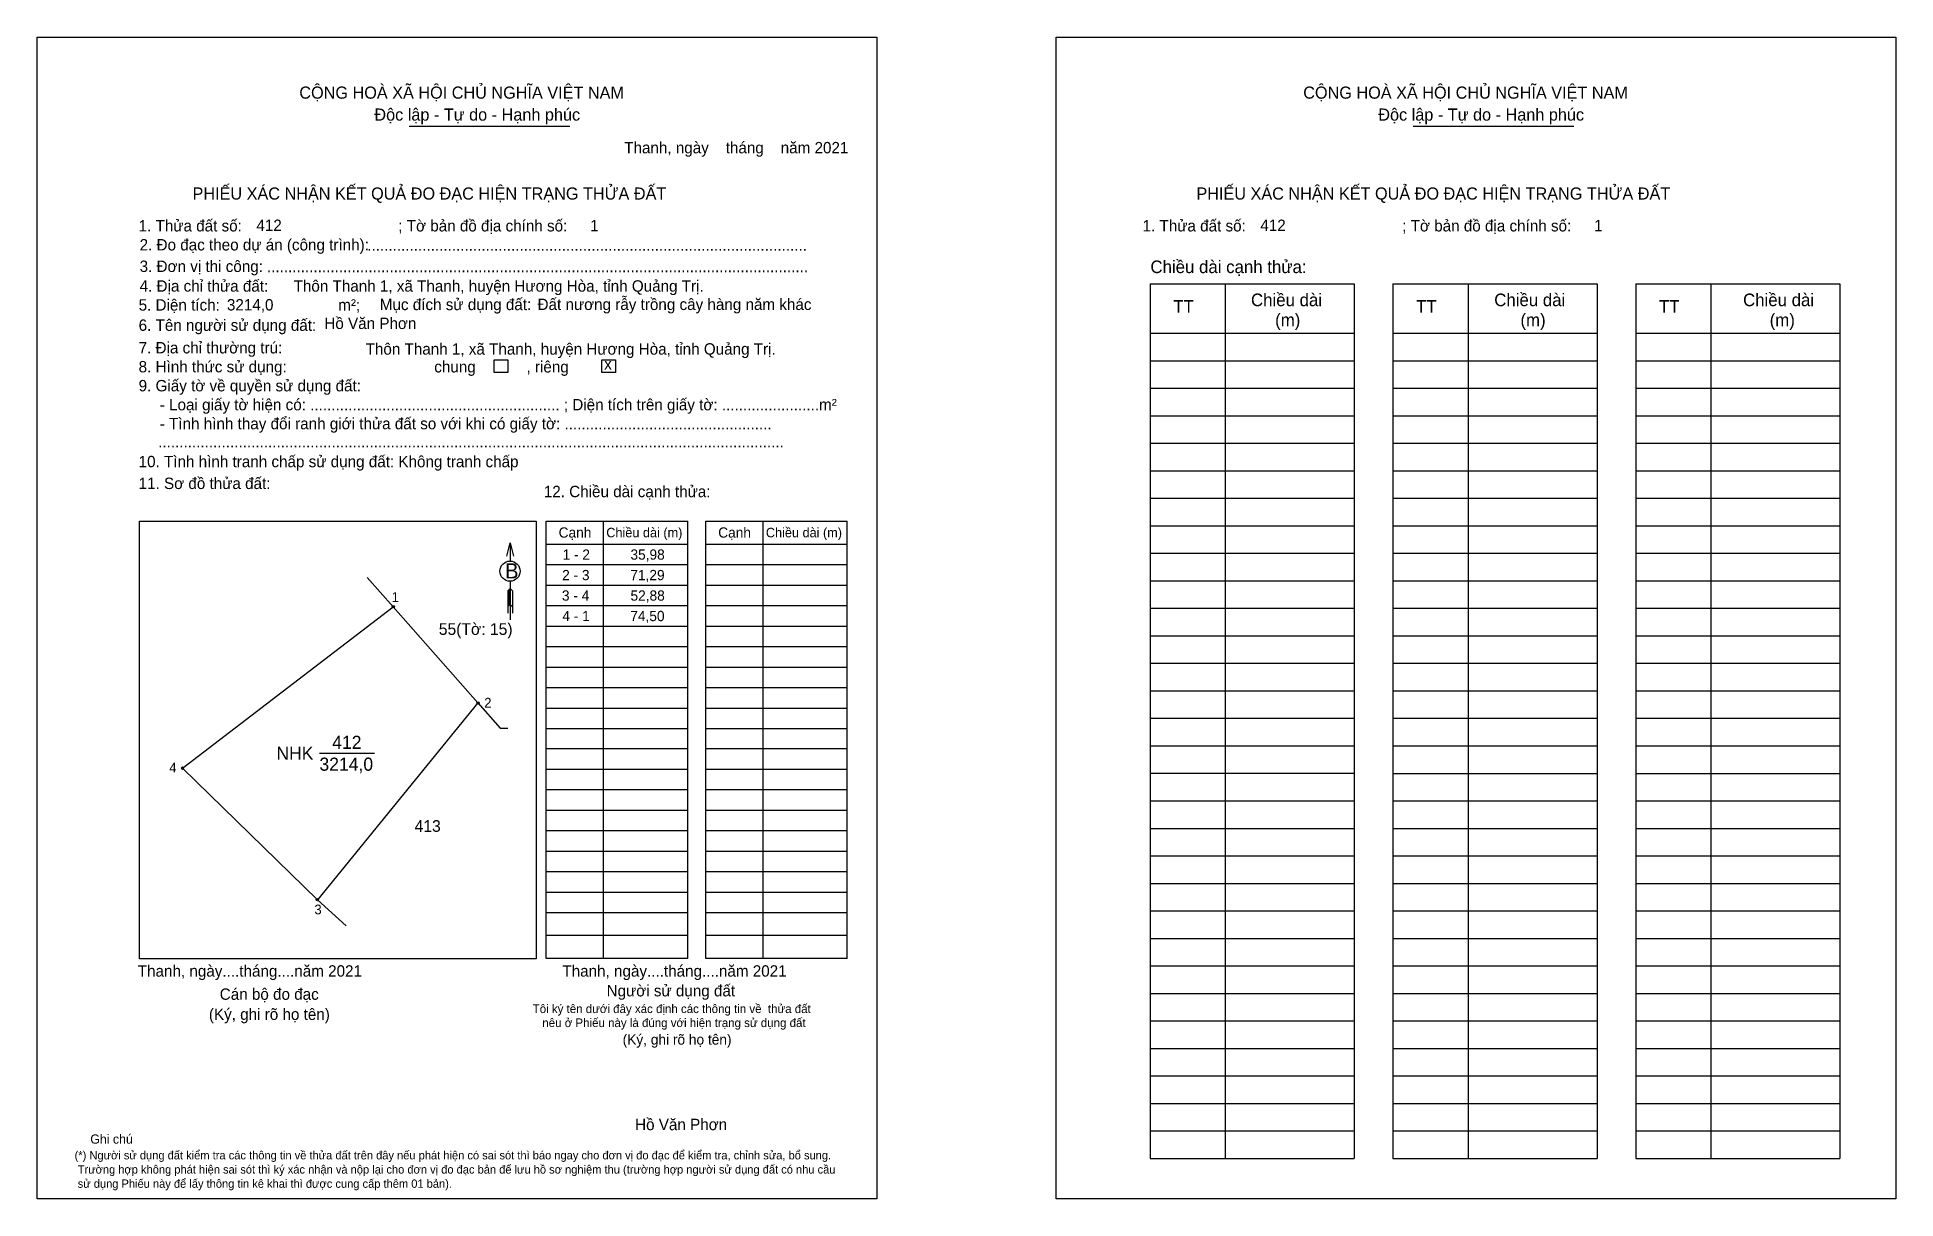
# Model space of a CAD drawing. Extents: x 543804 to 544326, y 1822519 to 1822845.
import ezdxf

# ---------------------------------------------------------------- set-up
doc = ezdxf.new("R2010")
doc.units = 0
for name, color, linetype in [('CanhThua', 7, 'Continuous'), ('kqddKhungInTrang1', 7, 'Continuous'), ('kqddKhungInTrang2', 7, 'Continuous'), ('kqddNoiDung', 7, 'Continuous'), ('kqddTemplate', 7, 'Continuous'), ('MocDinhThua', 7, 'Continuous'), ('NhanDiaChinhThua', 7, 'Continuous'), ('NhanTuCan', 7, 'Continuous'), ('RauThua', 7, 'Continuous'), ('SoHieuDinhThua', 7, 'Continuous')]:
    doc.layers.add(name, color=color, linetype=linetype)

msp = doc.modelspace()

# ---------------------------------------------------------------- linework, layer by layer
at = {"layer": 'CanhThua'}
for p, q in [((543844.59, 1822639.7), (543903.73, 1822685)), ((543903.73, 1822685), (543927.52, 1822658)), ((543927.52, 1822658), (543882.44, 1822602.78)), ((543882.44, 1822602.78), (543844.59, 1822639.7))]:
    msp.add_line(p, q, dxfattribs=at)
at = {"layer": 'kqddKhungInTrang1'}
msp.add_lwpolyline([(543803.8, 1822844.85), (544039.51, 1822844.85), (544039.51, 1822518.84), (543803.8, 1822518.84)], close=True, dxfattribs=at)
at = {"layer": 'kqddKhungInTrang2'}
msp.add_lwpolyline([(544089.79, 1822844.85), (544325.5, 1822844.85), (544325.5, 1822518.84), (544089.79, 1822518.84)], close=True, dxfattribs=at)
at = {"layer": 'kqddTemplate'}
for p, q in [((543908.2, 1822819.9), (543953.35, 1822819.9)), ((544189.99, 1822819.9), (544235.14, 1822819.9)), ((544116.18, 1822775.59), (544173.49, 1822775.59)), ((544116.18, 1822775.59), (544116.18, 1822530.16)), ((544137.27, 1822775.59), (544137.27, 1822530.16)), ((544173.49, 1822775.59), (544173.49, 1822530.16)), ((544184.35, 1822775.59), (544184.35, 1822530.16)), ((544184.35, 1822775.59), (544241.66, 1822775.59)), ((544205.44, 1822775.59), (544205.44, 1822530.16)), ((544241.66, 1822775.59), (544241.66, 1822530.16)), ((544252.52, 1822775.59), (544252.52, 1822530.16)), ((544252.52, 1822775.59), (544309.83, 1822775.59)), ((544273.61, 1822775.59), (544273.61, 1822530.16)), ((544309.83, 1822775.59), (544309.83, 1822530.16)), ((544116.18, 1822761.78), (544173.49, 1822761.78)), ((544184.35, 1822761.77), (544241.66, 1822761.77)), ((544252.52, 1822761.77), (544309.83, 1822761.77)), ((544116.18, 1822754.05), (544173.49, 1822754.05)), ((544184.35, 1822754.05), (544241.66, 1822754.05)), ((544252.52, 1822754.05), (544309.83, 1822754.05)), ((544116.18, 1822746.33), (544173.49, 1822746.33)), ((544184.35, 1822746.33), (544241.66, 1822746.33)), ((544252.52, 1822746.33), (544309.83, 1822746.33)), ((544116.18, 1822738.61), (544173.49, 1822738.61)), ((544184.35, 1822738.61), (544241.66, 1822738.61)), ((544252.52, 1822738.61), (544309.83, 1822738.61)), ((544116.18, 1822730.89), (544173.49, 1822730.89)), ((544184.35, 1822730.89), (544241.66, 1822730.89)), ((544252.52, 1822730.89), (544309.83, 1822730.89)), ((544116.18, 1822723.17), (544173.49, 1822723.17)), ((544184.35, 1822723.17), (544241.66, 1822723.17)), ((544252.52, 1822723.17), (544309.83, 1822723.17)), ((544116.18, 1822715.45), (544173.49, 1822715.45)), ((544184.35, 1822715.45), (544241.66, 1822715.45)), ((544252.52, 1822715.45), (544309.83, 1822715.45)), ((543946.68, 1822708.99), (543986.39, 1822708.99)), ((543946.68, 1822586.31), (543946.68, 1822708.99)), ((543962.65, 1822708.99), (543962.65, 1822586.31)), ((543986.39, 1822586.31), (543986.39, 1822708.99)), ((543991.47, 1822708.99), (544031.18, 1822708.99)), ((543991.47, 1822586.31), (543991.47, 1822708.99)), ((544007.44, 1822708.99), (544007.44, 1822586.31)), ((544031.18, 1822586.31), (544031.18, 1822708.99)), ((543936.56, 1822702.96), (543936.57, 1822697.81)), ((544116.18, 1822707.73), (544173.49, 1822707.73)), ((544184.35, 1822707.73), (544241.66, 1822707.73)), ((544252.52, 1822707.73), (544309.83, 1822707.73)), ((543946.68, 1822702.57), (543986.39, 1822702.57)), ((543991.47, 1822702.57), (544031.18, 1822702.57)), ((544116.18, 1822700.01), (544173.49, 1822700.01)), ((544184.35, 1822700.01), (544241.66, 1822700.01)), ((544252.52, 1822700.01), (544309.83, 1822700.01)), ((543946.68, 1822696.82), (543986.39, 1822696.82)), ((543991.47, 1822696.82), (544031.18, 1822696.82)), ((544116.18, 1822692.29), (544173.49, 1822692.29)), ((544184.35, 1822692.29), (544241.66, 1822692.29)), ((544252.52, 1822692.29), (544309.83, 1822692.29)), ((543936.58, 1822690.08), (543935.92, 1822689.45)), ((543936.58, 1822689.78), (543935.92, 1822689.15)), ((543936.59, 1822689.49), (543935.92, 1822688.86)), ((543935.92, 1822689.45), (543935.92, 1822683.24)), ((543936.59, 1822689.2), (543935.92, 1822688.56)), ((543936.59, 1822688.9), (543935.92, 1822688.27)), ((543936.59, 1822688.61), (543935.92, 1822687.98)), ((543936.59, 1822688.32), (543935.92, 1822687.68)), ((543936.59, 1822688.02), (543935.92, 1822687.39)), ((543936.59, 1822687.73), (543935.92, 1822687.09)), ((543936.59, 1822687.43), (543935.92, 1822686.8)), ((543936.59, 1822687.14), (543935.92, 1822686.51)), ((543936.58, 1822692.16), (543936.6, 1822681.32)), ((543936.58, 1822690.08), (543937.26, 1822689.45)), ((543937.26, 1822689.45), (543937.26, 1822683.24)), ((543946.68, 1822691.07), (543986.39, 1822691.07)), ((543991.47, 1822691.07), (544031.18, 1822691.07)), ((543936.59, 1822686.85), (543935.92, 1822686.21)), ((543936.59, 1822686.55), (543935.92, 1822685.92)), ((543936.59, 1822686.26), (543935.92, 1822685.62)), ((543936.59, 1822685.97), (543935.92, 1822685.33)), ((543936.59, 1822685.67), (543935.92, 1822685.03)), ((543936.59, 1822685.67), (543937.26, 1822685.03)), ((543946.68, 1822685.32), (543986.39, 1822685.32)), ((543991.47, 1822685.32), (544031.18, 1822685.32)), ((544116.18, 1822684.57), (544173.49, 1822684.57)), ((544184.35, 1822684.57), (544241.66, 1822684.57)), ((544252.52, 1822684.57), (544309.83, 1822684.57)), ((543946.68, 1822679.57), (543986.39, 1822679.57)), ((543991.47, 1822679.57), (544031.18, 1822679.57)), ((544116.18, 1822676.85), (544173.49, 1822676.85)), ((544184.35, 1822676.85), (544241.66, 1822676.85)), ((544252.52, 1822676.85), (544309.83, 1822676.85)), ((543946.68, 1822673.83), (543986.39, 1822673.83)), ((543991.47, 1822673.83), (544031.18, 1822673.83)), ((543946.68, 1822668.08), (543986.39, 1822668.08)), ((543991.47, 1822668.08), (544031.18, 1822668.08)), ((544116.18, 1822669.13), (544173.49, 1822669.13)), ((544184.35, 1822669.13), (544241.66, 1822669.13)), ((544252.52, 1822669.13), (544309.83, 1822669.13)), ((543946.68, 1822662.33), (543986.39, 1822662.33)), ((543991.47, 1822662.33), (544031.18, 1822662.33)), ((544116.18, 1822661.41), (544173.49, 1822661.41)), ((544184.35, 1822661.41), (544241.66, 1822661.41)), ((544252.52, 1822661.41), (544309.83, 1822661.41)), ((543946.68, 1822656.58), (543986.39, 1822656.58)), ((543991.47, 1822656.58), (544031.18, 1822656.58)), ((543946.68, 1822650.83), (543986.39, 1822650.83)), ((543991.47, 1822650.83), (544031.18, 1822650.83)), ((544116.18, 1822653.69), (544173.49, 1822653.69)), ((544184.35, 1822653.69), (544241.66, 1822653.69)), ((544252.52, 1822653.69), (544309.83, 1822653.69)), ((544116.18, 1822645.97), (544173.49, 1822645.97)), ((544184.35, 1822645.97), (544241.66, 1822645.97)), ((544252.52, 1822645.97), (544309.83, 1822645.97)), ((543986.39, 1822645.08), (543946.68, 1822645.08)), ((544031.18, 1822645.08), (543991.47, 1822645.08)), ((543986.39, 1822639.33), (543946.68, 1822639.33)), ((544031.18, 1822639.33), (543991.47, 1822639.33)), ((544116.18, 1822638.25), (544173.49, 1822638.25)), ((544184.35, 1822638.24), (544241.66, 1822638.24)), ((544252.52, 1822638.24), (544309.83, 1822638.24)), ((543986.39, 1822633.58), (543946.68, 1822633.58)), ((544031.18, 1822633.58), (543991.47, 1822633.58)), ((544116.18, 1822630.52), (544173.49, 1822630.52)), ((544184.35, 1822630.52), (544241.66, 1822630.52)), ((544252.52, 1822630.52), (544309.83, 1822630.52)), ((543986.39, 1822627.83), (543946.68, 1822627.83)), ((544031.18, 1822627.83), (543991.47, 1822627.83)), ((543986.39, 1822622.08), (543946.68, 1822622.08)), ((544031.18, 1822622.08), (543991.47, 1822622.08)), ((544116.18, 1822622.8), (544173.49, 1822622.8)), ((544184.35, 1822622.8), (544241.66, 1822622.8)), ((544252.52, 1822622.8), (544309.83, 1822622.8)), ((543986.39, 1822616.33), (543946.68, 1822616.33)), ((544031.18, 1822616.33), (543991.47, 1822616.33)), ((544116.18, 1822615.08), (544173.49, 1822615.08)), ((544184.35, 1822615.08), (544241.66, 1822615.08)), ((544252.52, 1822615.08), (544309.83, 1822615.08)), ((543986.39, 1822610.58), (543946.68, 1822610.58)), ((544031.18, 1822610.58), (543991.47, 1822610.58)), ((543986.39, 1822604.83), (543946.68, 1822604.83)), ((544031.18, 1822604.83), (543991.47, 1822604.83)), ((544116.18, 1822607.36), (544173.49, 1822607.36)), ((544184.35, 1822607.36), (544241.66, 1822607.36)), ((544252.52, 1822607.36), (544309.83, 1822607.36)), ((543986.39, 1822599.08), (543946.68, 1822599.08)), ((544031.18, 1822599.08), (543991.47, 1822599.08)), ((544116.18, 1822599.64), (544173.49, 1822599.64)), ((544184.35, 1822599.64), (544241.66, 1822599.64)), ((544252.52, 1822599.64), (544309.83, 1822599.64)), ((543986.39, 1822592.7), (543946.68, 1822592.7)), ((544031.18, 1822592.7), (543991.47, 1822592.7)), ((544116.18, 1822591.92), (544173.49, 1822591.92)), ((544184.35, 1822591.92), (544241.66, 1822591.92)), ((544252.52, 1822591.92), (544309.83, 1822591.92)), ((543986.39, 1822586.31), (543946.68, 1822586.31)), ((544031.18, 1822586.31), (543991.47, 1822586.31)), ((544116.18, 1822584.2), (544173.49, 1822584.2)), ((544184.35, 1822584.2), (544241.66, 1822584.2)), ((544252.52, 1822584.2), (544309.83, 1822584.2)), ((544116.18, 1822576.48), (544173.49, 1822576.48)), ((544184.35, 1822576.48), (544241.66, 1822576.48)), ((544252.52, 1822576.48), (544309.83, 1822576.48)), ((544116.18, 1822568.76), (544173.49, 1822568.76)), ((544184.35, 1822568.76), (544241.66, 1822568.76)), ((544252.52, 1822568.76), (544309.83, 1822568.76)), ((544116.18, 1822561.04), (544173.49, 1822561.04)), ((544184.35, 1822561.04), (544241.66, 1822561.04)), ((544252.52, 1822561.04), (544309.83, 1822561.04)), ((544116.18, 1822553.32), (544173.49, 1822553.32)), ((544184.35, 1822553.32), (544241.66, 1822553.32)), ((544252.52, 1822553.32), (544309.83, 1822553.32)), ((544116.18, 1822545.6), (544173.49, 1822545.6)), ((544184.35, 1822545.6), (544241.66, 1822545.6)), ((544252.52, 1822545.6), (544309.83, 1822545.6)), ((544116.18, 1822537.88), (544173.49, 1822537.88)), ((544184.35, 1822537.88), (544241.66, 1822537.88)), ((544252.52, 1822537.88), (544309.83, 1822537.88)), ((544116.18, 1822530.16), (544173.49, 1822530.16)), ((544184.35, 1822530.16), (544241.66, 1822530.16)), ((544252.52, 1822530.16), (544309.83, 1822530.16))]:
    msp.add_line(p, q, dxfattribs=at)
for points in [[(543932.09, 1822754.31), (543935.93, 1822754.31), (543935.93, 1822750.73), (543932.09, 1822750.73)], [(543962.26, 1822754.31), (543966.09, 1822754.31), (543966.09, 1822750.73), (543962.26, 1822750.73)], [(543832.48, 1822708.99), (543943.85, 1822708.99), (543943.85, 1822586.2), (543832.48, 1822586.2)]]:
    msp.add_lwpolyline(points, close=True, dxfattribs=at)
msp.add_lwpolyline([(543935.64, 1822699.23), (543936.56, 1822702.96), (543937.5, 1822699.24)], dxfattribs=at)
msp.add_circle((543936.51, 1822694.99), 2.83, dxfattribs=at)
at = {"layer": 'MocDinhThua'}
for centre in [(543903.73, 1822685), (543927.52, 1822658), (543844.59, 1822639.7), (543882.44, 1822602.78)]:
    msp.add_circle(centre, 0.329, dxfattribs=at)
at = {"layer": 'NhanDiaChinhThua'}
msp.add_line((543883.03, 1822643.89), (543898.51, 1822643.89), dxfattribs=at)
at = {"layer": 'RauThua'}
for p, q in [((543896.47, 1822693.24), (543903.73, 1822685)), ((543927.52, 1822658), (543933.72, 1822650.96)), ((543933.72, 1822650.96), (543935.87, 1822650.93)), ((543882.44, 1822602.78), (543890.49, 1822595.42))]:
    msp.add_line(p, q, dxfattribs=at)

# ---------------------------------------------------------------- texts
at = {"layer": 'kqddNoiDung'}
for s, height, p in [('Thanh, ngày    tháng    năm 2021  ', 3.1941, (543968.57, 1822812.25)), ('412', 3.194, (543865.33, 1822790.46)), ('1', 3.19, (543959, 1822790.36)), ('412', 3.194, (544147.12, 1822790.46)), ('1', 3.19, (544240.8, 1822790.36)), ('........................................................................................................', 3.19408, (543896.45, 1822784.95)), ('................................................................................................................................', 3.19408, (543868.29, 1822778.9)), ('3214,0', 3.194, (543857.06, 1822768.15)), ('Đất nương rẫy trồng cây hàng năm khác', 3.1941, (543944.25, 1822768.28)), ('Hồ Văn Phơn', 3.1941, (543884.41, 1822762.95)), ('Thôn Thanh 1, xã Thanh, huyện Hương Hòa, tỉnh Quảng Trị.', 3.1941, (543895.99, 1822755.76)), ('x', 3.19, (543962.96, 1822751.56)), ('1 - 2', 2.875, (543951.27, 1822698.21)), ('35,98', 2.875, (543970.33, 1822698.21)), ('2 - 3', 2.875, (543951.15, 1822692.46)), ('71,29', 2.875, (543970.29, 1822692.46)), ('3 - 4', 2.875, (543951.09, 1822686.71)), ('52,88', 2.875, (543970.34, 1822686.71)), ('4 - 1', 2.875, (543951.22, 1822680.96)), ('74,50', 2.875, (543970.28, 1822680.96)), ('Thanh, ngày....tháng....năm 2021', 3.1941, (543832.04, 1822581.19)), ('Thanh, ngày....tháng....năm 2021', 3.1941, (543951.23, 1822581.19)), ('Hồ Văn Phơn', 3.1941, (543971.63, 1822538.11))]:
    msp.add_text(s, height=height, dxfattribs=at).set_placement(p)
at = {"layer": 'kqddTemplate'}
for s, height, p in [('CỘNG HOÀ XÃ HỘI CHỦ NGHĨA VIỆT NAM', 3.407, (543877.38, 1822827.59)), ('CỘNG HOÀ XÃ HỘI CHỦ NGHĨA VIỆT NAM', 3.407, (544159.17, 1822827.59)), ('Độc lập - Tự do - Hạnh phúc', 3.407, (543898.45, 1822821.43)), ('Độc lập - Tự do - Hạnh phúc', 3.407, (544180.24, 1822821.43)), ('PHIẾU XÁC NHẬN KẾT QUẢ ĐO ĐẠC HIỆN TRẠNG THỬA ĐẤT', 3.407, (543847.4, 1822799.27)), ('PHIẾU XÁC NHẬN KẾT QUẢ ĐO ĐẠC HIỆN TRẠNG THỬA ĐẤT', 3.407, (544129.19, 1822799.27)), ('1. Thửa đất số:                                     ; Tờ bản đồ địa chính số:', 3.1941, (543832.28, 1822790.33)), ('1. Thửa đất số:                                     ; Tờ bản đồ địa chính số:', 3.1941, (544114.07, 1822790.33)), ('2. Đo đạc theo dự án (công trình): ', 3.1941, (543832.56, 1822785)), ('3. Đơn vị thi công: ', 3.1941, (543832.56, 1822778.96)), ('Chiều dài cạnh thửa:', 3.5294, (544116.28, 1822778.64)), ('4. Địa chỉ thửa đất:      Thôn Thanh 1, xã Thanh, huyện Hương Hòa, tỉnh Quảng Trị.', 3.1941, (543832.56, 1822773.43)), ('5. Diện tích:                            m²; ', 3.1941, (543832.28, 1822768.11)), ('Mục đích sử dụng đất:', 3.1941, (543899.97, 1822768.24)), ('TT', 3.529, (544122.69, 1822767.53)), ('Chiều dài', 3.529, (544144.51, 1822769.36)), ('TT', 3.529, (544190.86, 1822767.53)), ('Chiều dài', 3.529, (544212.78, 1822769.36)), ('TT', 3.529, (544259.03, 1822767.53)), ('Chiều dài', 3.529, (544282.62, 1822769.36)), ('6. Tên người sử dụng đất:', 3.1941, (543832.28, 1822762.43)), ('(m)', 3.529, (544151.28, 1822763.74)), ('(m)', 3.529, (544220.14, 1822763.74)), ('(m)', 3.529, (544290.09, 1822763.74)), ('7. Địa chỉ thường trú:', 3.1941, (543832.28, 1822756.1)), ('8. Hình thức sử dụng:', 3.1941, (543832.28, 1822750.78)), ('chung            , riêng', 3.1941, (543915.26, 1822750.75)), ('9. Giấy tờ về quyền sử dụng đất:', 3.1941, (543832.28, 1822745.45)), ('     - Loại giấy tờ hiện có: ........................................................... ; Diện tích trên giấy tờ: .......................m²', 3.19408, (543832.28, 1822740.13)), ('     - Tình hình thay đổi ranh giới thửa đất so với khi có giấy tờ: .................................................', 3.19408, (543832.28, 1822734.81)), ('....................................................................................................................................................', 3.19408, (543837.75, 1822729.75)), ('10. Tình hình tranh chấp sử dụng đất: Không tranh chấp', 3.1941, (543832.28, 1822724.16)), ('11. Sơ đồ thửa đất:', 3.1941, (543832.28, 1822718.04)), ('12. Chiều dài cạnh thửa:', 3.1941, (543946.01, 1822715.75)), ('Cạnh', 2.875, (543950.17, 1822704.4)), ('Chiều dài (m)', 2.6617, (543963.54, 1822704.49)), ('Cạnh', 2.875, (543994.96, 1822704.4)), ('Chiều dài (m)', 2.6617, (544008.34, 1822704.49)), ('B', 4.26, (543935.11, 1822692.93)), ('Cán bộ đo đạc', 3.1941, (543855.05, 1822574.69)), ('Người sử dụng đất', 3.1941, (543963.64, 1822575.65)), ('(Ký, ghi rõ họ tên)', 3.1941, (543852, 1822569.05)), ('Tôi ký tên dưới đây xác định các thông tin về  thửa đất ', 2.4147, (543942.89, 1822570.97)), ('nêu ở Phiếu này là đúng với hiện trạng sử dụng đất', 2.4147, (543945.59, 1822567.04)), ('(Ký, ghi rõ họ tên)', 2.8747, (543968.14, 1822562.11)), ('Ghi chú', 2.587, (543818.71, 1822534.31)), ('(*) Người sử dụng đất kiểm tra các thông tin về thửa đất trên đây nếu phát hiện có sai sót thì báo ngay cho đơn vị đo đạc để kiểm tra, chỉnh sửa, bổ sung.', 2.32849, (543814.31, 1822529.9)), (' Trường hợp không phát hiện sai sót thì ký xác nhận và nộp lại cho đơn vị đo đạc bản để lưu hồ sơ nghiệm thu (trường hợp người sử dụng đất có nhu cầu', 2.32849, (543814.31, 1822525.92)), (' sử dụng Phiếu này để lấy thông tin kê khai thì được cung cấp thêm 01 bản).', 2.3285, (543814.31, 1822521.93))]:
    msp.add_text(s, height=height, dxfattribs=at).set_placement(p)
at = {"layer": 'NhanDiaChinhThua'}
for s, p in [('NHK', (543870.95, 1822642.05)), ('412', (543886.62, 1822645.12)), ('3214,0', (543883.03, 1822638.98))]:
    msp.add_text(s, height=3.683, dxfattribs=at).set_placement(p)
at = {"layer": 'NhanTuCan'}
for s, p in [('55(Tờ: 15)', (543916.53, 1822677.1)), ('413', (543909.74, 1822621.82))]:
    msp.add_text(s, height=3.286, dxfattribs=at).set_placement(p)
at = {"layer": 'SoHieuDinhThua'}
for s, p in [('1', (543903.29, 1822686.35)), ('2', (543929.29, 1822656.69)), ('4', (543840.88, 1822638.49)), ('3', (543881.62, 1822598.67))]:
    msp.add_text(s, height=2.74, dxfattribs=at).set_placement(p)

doc.saveas('drawing.dxf')
